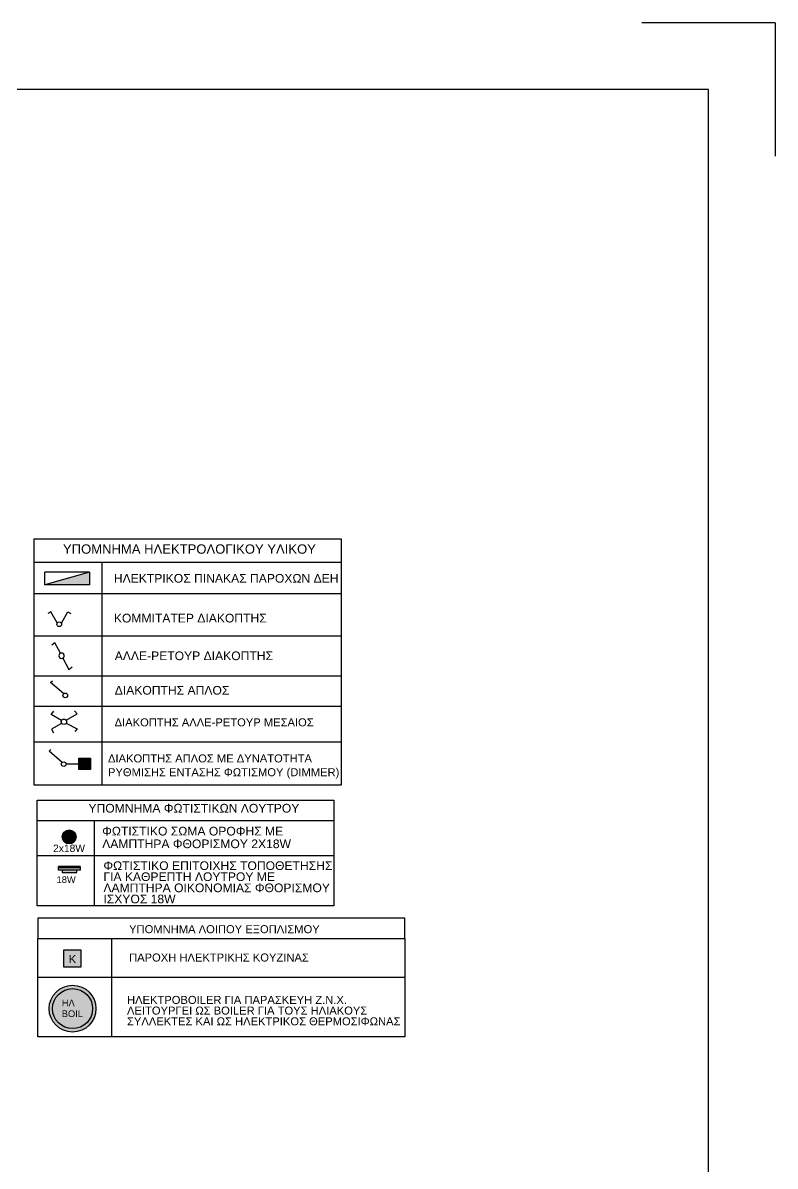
# Model space of a CAD drawing. Header units: metres. Extents: x -11 to 85, y -301 to 135.
# Drawn here: x 72.72 to 84, y -181.04 to -163.89 of the extents above; entities that cross this region are included whole.
import ezdxf
from ezdxf.enums import TextEntityAlignment as Align

# ---------------------------------------------------------------- set-up
doc = ezdxf.new("R2010")
doc.units = ezdxf.units.M
doc.header["$LTSCALE"] = 0.036
for name, color, linetype in [('BORDER', 5, 'Continuous'), ('elec fota hatch', 31, 'Continuous'), ('elec text', 20, 'Continuous'), ('electext', 20, 'Continuous'), ('hatch color', 252, 'Continuous'), ('HLEK-SYMBOL', 3, 'Continuous'), ('HLEK_FL001_SYMBOLS', 230, 'Continuous'), ('LAYER-ON', 4, 'Continuous'), ('MARKS', 2, 'Continuous')]:
    doc.layers.add(name, color=color, linetype=linetype)
doc.layers.add('electrika', color=160, linetype='Continuous', lineweight=0)
doc.styles.add('COMU-N', font='arial.ttf')
doc.styles.get("Standard").update_dxf_attribs({"font": 'arial.ttf'})
doc.styles.add('W4MS1', font='arial.ttf')
doc.styles.add('W4MS2', font='W4MS2.shx')

# ---------------------------------------------------------------- blocks, each defined once
blk = doc.blocks.new('art103')
at = {"layer": 'BORDER'}
for p, q in [((20.75, 14.6), (0.25, 14.6)), ((20.75, 0.25), (20.75, 14.6))]:
    blk.add_line(p, q, dxfattribs=at)
at = {"layer": 'MARKS'}
for q in [(20.5, 14.85), (21, 14.35)]:
    blk.add_line((21, 14.85), q, dxfattribs=at)
blk = doc.blocks.new('fota_aplika wc')
at = {"layer": 'elec fota hatch'}
blk.add_hatch(color=256, dxfattribs=at).paths.add_polyline_path([(85.491, -105.358), (85.491, -105.32), (85.166, -105.32), (85.166, -105.358)])
at = {"layer": 'hatch color'}
blk.add_hatch(color=9, dxfattribs=at).paths.add_polyline_path([(85.166, -105.358), (85.166, -105.371), (85.491, -105.371), (85.491, -105.358)])
at = {"layer": 'HLEK_FL001_SYMBOLS'}
blk.add_hatch(color=256, dxfattribs=at).paths.add_polyline_path([(85.438, -105.32), (85.438, -105.283), (85.218, -105.283), (85.218, -105.32)])
for points in [[(85.166, -105.32), (85.491, -105.32), (85.491, -105.371), (85.166, -105.371)], [(85.166, -105.371), (85.491, -105.371), (85.491, -105.358), (85.166, -105.358)], [(85.218, -105.32), (85.438, -105.32), (85.438, -105.283), (85.218, -105.283)]]:
    blk.add_lwpolyline(points, close=True, dxfattribs=at)
blk = doc.blocks.new('fota_spot 2')
at = {"layer": 'elec fota hatch'}
h = blk.add_hatch(dxfattribs=at)
h.set_pattern_fill('', color=256, style=0, pattern_type=0)
h.set_pattern_definition([(0, (84.7259, -104.0989), (0, 1), [])])
edge = h.paths.add_edge_path()
edge.add_arc((85.812, -105.703), 0.12, 90, 90)
at = {"layer": 'HLEK_FL001_SYMBOLS'}
h = blk.add_hatch(color=256, dxfattribs=at)
h.paths.add_polyline_path([(85.677, -105.703, 1), (85.946, -105.703, 1)])
h.paths.add_polyline_path([(85.931, -105.703, 1), (85.692, -105.703, 1)], flags=16)
h = blk.add_hatch(color=11, dxfattribs=at)
h.dxf.hatch_style = 1
h.paths.add_polyline_path([(85.692, -105.703, 1), (85.931, -105.703, 1)])
h.paths.add_polyline_path([(85.767, -105.636, -1), (85.779, -105.636, -1), (85.791, -105.636), (85.791, -105.744), (85.794, -105.744), (85.794, -105.774), (85.764, -105.774), (85.764, -105.744), (85.767, -105.744)], flags=16)
h.paths.add_polyline_path([(85.832, -105.636, -1), (85.844, -105.636, -1), (85.856, -105.636), (85.856, -105.744), (85.859, -105.744), (85.859, -105.774), (85.829, -105.774), (85.829, -105.744), (85.832, -105.744)], flags=16)
for p, q in [((85.767, -105.744), (85.767, -105.636)), ((85.779, -105.744), (85.779, -105.636)), ((85.779, -105.744), (85.779, -105.636)), ((85.791, -105.744), (85.791, -105.636)), ((85.832, -105.744), (85.832, -105.636)), ((85.844, -105.744), (85.844, -105.636)), ((85.844, -105.744), (85.844, -105.636)), ((85.856, -105.744), (85.856, -105.636))]:
    blk.add_line(p, q, dxfattribs=at)
for points in [[(85.764, -105.774), (85.794, -105.774), (85.794, -105.744), (85.764, -105.744)], [(85.859, -105.774), (85.829, -105.774), (85.829, -105.744), (85.859, -105.744)]]:
    blk.add_lwpolyline(points, close=True, dxfattribs=at)
for radius in [0.135, 0.12]:
    blk.add_circle((85.812, -105.703), radius, dxfattribs=at)
for centre in [(85.773, -105.636), (85.785, -105.636), (85.838, -105.636), (85.85, -105.636)]:
    blk.add_arc(centre, 0.006, 0, 180, dxfattribs=at)
blk = doc.blocks.new('gJ6_a28')
at = {"layer": 'HLEK-SYMBOL', "color": 0, "linetype": 'Continuous'}
for p, q in [((-0.67, 0), (-0.67, 0.19)), ((-0.67, 0.19), (0, 0.19)), ((-0.67, 0), (0, 0.19)), ((0, 0.19), (0, 0)), ((-0.67, 0), (0, 0))]:
    blk.add_line(p, q, dxfattribs=at)
at = {"layer": 'HLEK-SYMBOL', "color": 0}
blk.add_solid([(-0.67, 0.19), (0, 0.19), (-0.67, 0)], dxfattribs=at)
at = {"layer": 'HLEK-SYMBOL', "color": 0, "style": 'W4MS2', "flags": 8}
blk.add_attdef('NODE_NUMBER', (0.018, 0.091), '', height=0.1, dxfattribs=at)
blk.add_attdef('NODE_NUMBER', (0.018, 0.091), '', height=0.1, dxfattribs=at)
blk = doc.blocks.new('gJ6_a3')
at = {"linetype": 'Continuous'}
for p, q in [((-0.111, 0.187), (-0.059, 0.209)), ((-0.024, 0.034), (-0.111, 0.187)), ((0.023, -0.035), (0.12, -0.2)), ((0.12, -0.2), (0.061, -0.224))]:
    blk.add_line(p, q, dxfattribs=at)
blk.add_circle((0, 0), 0.0405, dxfattribs=at)
blk = doc.blocks.new('gJ6_a2')
at = {"linetype": 'Continuous'}
for p, q in [((-0.125, 0.22), (-0.172, 0.198)), ((-0.03, 0.056), (-0.125, 0.22)), ((0.033, 0.052), (0.13, 0.22)), ((0.13, 0.22), (0.174, 0.198))]:
    blk.add_line(p, q, dxfattribs=at)
blk.add_circle((0, 0.035), 0.0353, dxfattribs=at)
blk = doc.blocks.new('gJ6_a1')
at = {"linetype": 'Continuous'}
for p, q in [((-0.219, 0.23), (-0.191, 0.254)), ((-0.024, 0.061), (-0.219, 0.23))]:
    blk.add_line(p, q, dxfattribs=at)
blk.add_circle((0, 0.034), 0.0349, dxfattribs=at)
blk = doc.blocks.new('gJ6_a4')
at = {"linetype": 'Continuous'}
for p, q in [((-0.112, 0.188), (-0.167, 0.157)), ((-0.025, 0.036), (-0.112, 0.188)), ((0.021, 0.035), (0.108, 0.192)), ((0.108, 0.192), (0.158, 0.152)), ((-0.107, -0.199), (-0.147, -0.164)), ((-0.023, -0.033), (-0.107, -0.199)), ((0.022, -0.034), (0.119, -0.198)), ((0.119, -0.198), (0.163, -0.159))]:
    blk.add_line(p, q, dxfattribs=at)
blk.add_circle((-0.001, 0.001), 0.0405, dxfattribs=at)
blk = doc.blocks.new('dimmer')
at = {"layer": 'HLEK_FL001_SYMBOLS'}
blk.add_hatch(color=11, dxfattribs=at).paths.add_polyline_path([(2263.758, 1291.699), (2263.543, 1291.699), (2263.543, 1291.484), (2263.758, 1291.484)])
blk.add_lwpolyline([(2263.543, 1291.699), (2263.758, 1291.699), (2263.758, 1291.484), (2263.543, 1291.484)], close=True, dxfattribs=at)
blk.add_text('D', height=0.1, dxfattribs=at).set_placement((2263.606, 1291.536))
blk = doc.blocks.new('dimmer1')
at = {"layer": 'HLEK_FL001_SYMBOLS'}
blk.add_line((2318.161, 1255.993), (2317.968, 1255.993), dxfattribs=at)
at = {"layer": 'HLEK_FL001_SYMBOLS', "xscale": 0.8000000000000114, "yscale": 0.8000000000000114, "zscale": 0.8000000000000114}
blk.add_blockref('dimmer', (507.327, 222.723), dxfattribs=at)
blk = doc.blocks.new('electroboiler')
at = {"layer": 'HLEK_FL001_SYMBOLS'}
h = blk.add_hatch(color=256, dxfattribs=at)
h.paths.add_polyline_path([(2321.663, 1205.602, 1), (2322.366, 1205.602, 1)])
h.paths.add_polyline_path([(2322.314, 1205.602, -1), (2321.714, 1205.602, -1)], flags=16)
blk.add_hatch(color=11, dxfattribs=at).paths.add_polyline_path([(2322.314, 1205.602, 1), (2321.714, 1205.602, 1)])
for radius in [0.351, 0.3]:
    blk.add_circle((2322.014, 1205.602), radius, dxfattribs=at)
for s, p in [('ΗΛ', (2321.852, 1205.637)), ('ΒΟΙL', (2321.852, 1205.476))]:
    blk.add_text(s, height=0.1, dxfattribs=at).set_placement(p)
blk = doc.blocks.new('paroxi kouzinas')
at = {"layer": 'HLEK_FL001_SYMBOLS'}
blk.add_hatch(color=11, dxfattribs=at).paths.add_polyline_path([(2284.183, 1256.724), (2284.011, 1256.724), (2284.011, 1256.552), (2284.183, 1256.552)])
blk.add_lwpolyline([(2284.011, 1256.724), (2284.183, 1256.724), (2284.183, 1256.552), (2284.011, 1256.552)], close=True, dxfattribs=at)
blk.add_text('K', height=0.08, dxfattribs=at).set_placement((2284.062, 1256.593))

msp = doc.modelspace()

# ---------------------------------------------------------------- linework, layer by layer
at = {"layer": 'elec text'}
for p, q in [((72.941, -175.855), (77.381, -175.855)), ((73.791, -175.852), (73.791, -177.133)), ((72.941, -176.381), (77.381, -176.381))]:
    msp.add_line(p, q, dxfattribs=at)
msp.add_lwpolyline([(72.936, -175.552), (77.384, -175.552), (77.384, -177.136), (72.936, -177.136)], close=True, dxfattribs=at)
at = {"layer": 'electext'}
for p, q in [((73.905, -171.982), (73.905, -175.334)), ((72.889, -171.985), (77.493, -171.985)), ((72.889, -172.454), (77.493, -172.454)), ((72.889, -173.088), (77.493, -173.088)), ((72.889, -173.686), (77.493, -173.686)), ((72.889, -174.142), (77.493, -174.142)), ((72.889, -174.677), (77.493, -174.677)), ((74.051, -177.628), (74.051, -179.101)), ((72.947, -178.205), (78.452, -178.205))]:
    msp.add_line(p, q, dxfattribs=at)
for points in [[(72.893, -171.633), (77.493, -171.633), (77.493, -175.326), (72.893, -175.326)], [(72.947, -177.629), (78.449, -177.629), (78.449, -177.32), (72.947, -177.32)], [(72.947, -177.629), (78.451, -177.629), (78.451, -179.102), (72.947, -179.102)]]:
    msp.add_lwpolyline(points, close=True, dxfattribs=at)

# ---------------------------------------------------------------- block references
at = {"layer": 'electrika', "xscale": 1.5, "yscale": 1.5, "zscale": 1.5}
msp.add_blockref('paroxi kouzinas', (-3352.682, -2062.885), dxfattribs=at)
at = {"layer": 'HLEK_FL001_SYMBOLS'}
for name, p, rotation in [('gJ6_a28', (73.05, -172.135), 180), ('gJ6_a4', (73.339, -174.376), 90), ('fota_aplika wc', (158.75, -281.92), 180)]:
    msp.add_blockref(name, p, dxfattribs=dict(at, rotation=rotation))
for name, p in [('gJ6_a2', (73.267, -172.949)), ('gJ6_a1', (73.358, -174.015)), ('gJ6_a1', (73.335, -175.046)), ('dimmer1', (-2244.599, -1431.003)), ('electroboiler', (-2248.546, -1384.281))]:
    msp.add_blockref(name, p, dxfattribs=at)
at = {"layer": 'HLEK_FL001_SYMBOLS', "xscale": -1, "rotation": 58.82811736932428}
msp.add_blockref('gJ6_a3', (73.303, -173.386), dxfattribs=at)
at = {"layer": 'HLEK_FL001_SYMBOLS', "xscale": 0.7717437288956717, "yscale": 0.7717437288956717, "zscale": 0.7717437288956717}
msp.add_blockref('fota_spot 2', (7.192, -94.528), dxfattribs=at)
at = {"layer": 'LAYER-ON', "xscale": 4, "yscale": 4, "zscale": 4}
msp.add_blockref('art103', (0, -223.294), dxfattribs=at)

# ---------------------------------------------------------------- texts
at = {"layer": 'elec text', "style": 'W4MS1'}
msp.add_text('ΔΙΑΚΟΠΤΗΣ ΑΛΛΕ-ΡΕΤΟΥΡ ΜΕΣΑΙΟΣ', height=0.12, dxfattribs=at).set_placement((74.098, -174.385), align=Align.MIDDLE_LEFT)
at = {"layer": 'elec text'}
for s, style, p in [('YΠΟΜΝΗΜΑ ΦΩΤΙΣΤΙΚΩΝ ΛΟΥΤΡΟΥ', 'COMU-N', (73.706, -175.738)), ('ΦΩΤΙΣΤΙΚΟ ΣΩΜΑ ΟΡΟΦΗΣ ΜΕ', 'W4MS1', (73.912, -176.082)), ('ΛΑΜΠΤΗΡΑ ΦΘΟΡΙΣΜΟΥ 2X18W', 'W4MS1', (73.912, -176.272)), ('ΦΩΤΙΣΤΙΚΟ ΕΠΙΤΟΙΧΗΣ ΤΟΠΟΘΕΤΗΣΗΣ ', 'W4MS1', (73.93, -176.599)), ('ΓΙΑ ΚΑΘΡΕΠΤΗ ΛΟΥΤΡΟΥ ΜΕ ', 'W4MS1', (73.93, -176.765)), ('ΛΑΜΠΤΗΡΑ ΟΙΚΟΝΟΜΙΑΣ ΦΘΟΡΙΣΜΟΥ ', 'W4MS1', (73.93, -176.932)), ('ΙΣΧΥΟΣ 18W', 'W4MS1', (73.93, -177.099))]:
    msp.add_text(s, height=0.13, dxfattribs=dict(at, style=style)).set_placement(p)
msp.add_text('2x18W', height=0.11, dxfattribs=at).set_placement((73.176, -176.329))
at = {"layer": 'elec text', "ltscale": 0.3}
msp.add_text('18W', height=0.1, dxfattribs=at).set_placement((73.228, -176.795))
at = {"layer": 'electext'}
for s, p in [('ΔΙΑΚΟΠΤΗΣ ΑΠΛΟΣ ΜΕ ΔΥΝΑΤΟΤΗΤA', (73.999, -174.926)), ('ΡΥΘΜΙΣΗΣ ΕΝΤΑΣΗΣ ΦΩΤΙΣΜΟΥ (DIMMER)', (73.999, -175.133))]:
    msp.add_text(s, height=0.12, dxfattribs=at).set_placement(p, align=Align.MIDDLE_LEFT)
for s, p in [('ΥΠΟΜΝΗΜΑ ΛΟΙΠΟΥ ΕΞΟΠΛΙΣΜΟΥ', (74.315, -177.547)), ('ΠΑΡΟΧΗ ΗΛΕΚΤΡΙΚΗΣ ΚΟΥΖΙΝΑΣ', (74.315, -177.972)), ('ΗΛΕΚΤΡΟBOILER ΓΙΑ ΠΑΡΑΣΚΕΥΗ Ζ.Ν.Χ.', (74.284, -178.608)), ('ΛΕΙΤΟΥΡΓΕΙ ΩΣ BOILER ΓΙΑ ΤΟΥΣ ΗΛΙΑΚΟΥΣ', (74.284, -178.768)), ('ΣΥΛΛΕΚΤΕΣ ΚΑΙ ΩΣ ΗΛΕΚΤΡΙΚΟΣ ΘΕΡΜΟΣΙΦΩΝΑΣ', (74.284, -178.929))]:
    msp.add_text(s, height=0.12, dxfattribs=at).set_placement(p)
at = {"layer": 'electext', "attachment_point": 1}
for s, insert, char_height, width in [('{\\fArial|b0|i0|c161|p34;ΥΠΟΜΝΗΜΑ ΗΛΕΚΤΡΟΛΟΓΙΚΟΥ ΥΛΙΚΟΥ}', (73.324, -171.716), 0.14, 7.31928), ('{\\fArial|b0|i0|c161|p34;ΗΛΕΚΤΡΙΚΟΣ ΠΙΝΑΚΑΣ ΠΑΡΟΧΩΝ ΔΕΗ}', (74.087, -172.16), 0.13, 7.12633), ('{\\fArial|b0|i0|c161|p34;KOMMITATEΡ ΔΙΑΚΟΠΤΗΣ}', (74.087, -172.757), 0.13, 7.12633), ('{\\fArial|b0|i0|c161|p34;ΑΛΛΕ-ΡΕΤΟΥΡ ΔΙΑΚΟΠΤΗΣ}', (74.1, -173.322), 0.13, 7.12633), ('{\\fArial|b0|i0|c161|p34;ΔΙΑΚΟΠΤΗΣ ΑΠΛΟΣ}', (74.1, -173.839), 0.13, 7.12633)]:
    msp.add_mtext(s, dxfattribs=dict(at, insert=insert, char_height=char_height, width=width))

doc.saveas('drawing.dxf')
